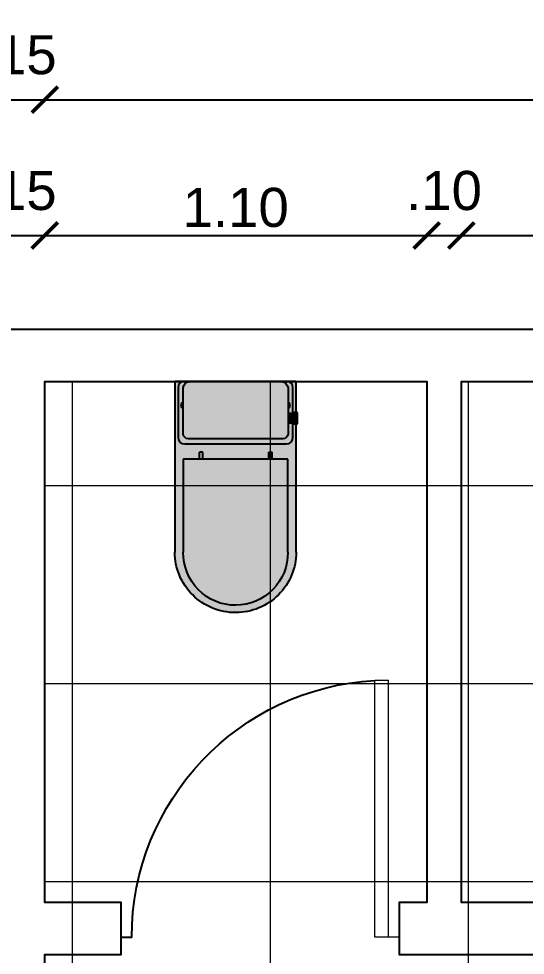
# Model space of a CAD drawing. Extents: x 3377 to 3790, y 1673 to 1846.
# Drawn here: x 3555.564 to 3557.023, y 1689.893 to 1692.589 of the extents above; entities that cross this region are included whole.
import ezdxf

# ---------------------------------------------------------------- set-up
doc = ezdxf.new("R2010")
doc.units = 0
doc.header["$LTSCALE"] = 2
doc.header["$PDMODE"] = 32
doc.layers.add('. hachura', color=8, linetype='Continuous', lineweight=0)
doc.layers.add('VETRATE_sez_vetro', color=151, linetype='Continuous', lineweight=5)
for name, color, linetype in [('. Layaot', 8, 'Continuous'), ('A-PARED', 4, 'Continuous'), ('ARQ-COTAS', 250, 'Continuous'), ('PROIEZIONI_finissime', 251, 'Continuous')]:
    doc.layers.add(name, color=color, linetype=linetype)
doc.styles.add('ROMANS', font='arial.ttf')
doc.dimstyles.new('1-75', dxfattribs={"dimscale": 0.75, "dimtxt": 0.15, "dimasz": 0.1, "dimexe": 0.05, "dimexo": 0.1, "dimgap": 0.03, "dimtad": 1, "dimzin": 5, "dimdsep": 46, "dimtxsty": 'ROMANS', "dimblk": 'ARCHTICK', "dimcen": 0, "dimse1": 1, "dimse2": 1, "dimclrd": 1, "dimclre": 256, "dimclrt": 2, "dimadec": 0, "dimazin": 0, "dimtfac": 1, "dimtofl": 0, "dimtmove": 2, "dimatfit": 3, "dimldrblk": 'ARCHTICK', "dimfxl": 0.04, "dimtolj": 1, "dimtzin": 1, "dimarcsym": 0})

# ---------------------------------------------------------------- blocks, each defined once
blk = doc.blocks.new('W-BAC1A')
at = {"layer": '. Layaot'}
h = blk.add_hatch(color=7, dxfattribs=at)
h.dxf.hatch_style = 1
h.set_gradient(color1=(255, 255, 255), color2=(214, 214, 214), rotation=90, tint=1, name='INVSPHERICAL')
h.paths.add_polyline_path([(0.1753, -0.0171), (0.1746, -0.0157), (0.1733, -0.015), (0.1719, -0.015), (0.1637, -0.015), (0.1466, -0.015), (0.1541, -0.0164), (0.1603, -0.0198), (0.1644, -0.0259), (0.1658, -0.0335), (0.1658, -0.1756), (0.1644, -0.1832), (0.1603, -0.1893), (0.1541, -0.1934), (0.1466, -0.1948), (-0.0003, -0.1948), (-0.1466, -0.1948), (-0.1541, -0.1934), (-0.1596, -0.1893), (-0.1637, -0.1832), (-0.1651, -0.1756), (-0.1651, -0.1374), (-0.1746, -0.1374), (-0.1746, -0.5062, 0.197897), (-0.1234, -0.6292, 0.197897), (-0.0003, -0.6805, 0.198912), (0.1236, -0.6297, 0.200944), (0.1753, -0.5048)])
h.paths.add_polyline_path([(0.0944, -0.2389), (0.0944, -0.2189), (0.1044, -0.2189), (0.1044, -0.2389), (0.1508, -0.2389), (0.1508, -0.5063, -0.20179), (0.1074, -0.6146, -0.201582), (-0.0003, -0.6593, -0.200507), (-0.1071, -0.6142, -0.200715), (-0.1501, -0.5063), (-0.1501, -0.2389), (-0.1056, -0.2389), (-0.1056, -0.2189), (-0.0956, -0.2189), (-0.0956, -0.2389)], flags=16)
h.paths.add_polyline_path([(-0.1541, -0.0164), (-0.1466, -0.015), (-0.163, -0.015), (-0.1726, -0.015), (-0.174, -0.0157), (-0.1746, -0.0171), (-0.1746, -0.0184), (-0.1746, -0.1045), (-0.1651, -0.1045), (-0.1651, -0.0335), (-0.1637, -0.0259), (-0.1596, -0.0198)], flags=17)
h = blk.add_hatch(color=7, dxfattribs=at)
h.dxf.hatch_style = 1
h.set_gradient(color1=(255, 255, 255), color2=(214, 214, 214), rotation=90, tint=1, name='INVSPHERICAL')
h.paths.add_polyline_path([(0.1644, -0.1832), (0.1658, -0.1756), (0.1658, -0.0335), (0.1644, -0.0259), (0.1603, -0.0198), (0.1541, -0.0164), (0.1466, -0.015), (0.1323, -0.015), (0.1391, -0.0171), (0.1453, -0.0212), (0.1494, -0.0266), (0.1514, -0.0335), (0.1514, -0.0752), (0.1535, -0.0752), (0.1541, -0.0752), (0.1541, -0.0758), (0.1562, -0.0799), (0.1569, -0.084), (0.1562, -0.0881), (0.1541, -0.0922), (0.1535, -0.0922), (0.1514, -0.0922), (0.1514, -0.1667), (0.15, -0.1715), (0.1466, -0.1756), (0.1425, -0.1791), (0.1371, -0.1804), (-0.0003, -0.1804), (-0.1371, -0.1804), (-0.1425, -0.1791), (-0.1466, -0.1756), (-0.1494, -0.1715), (-0.1514, -0.1667), (-0.1514, -0.0922), (-0.1528, -0.0922), (-0.1535, -0.0922), (-0.1555, -0.0881), (-0.1562, -0.084), (-0.1555, -0.0799), (-0.1535, -0.0758), (-0.1535, -0.0752), (-0.1528, -0.0752), (-0.1514, -0.0752), (-0.1514, -0.0335), (-0.1487, -0.0266), (-0.1446, -0.0212), (-0.1391, -0.0171), (-0.1323, -0.015), (-0.1466, -0.015), (-0.1541, -0.0164), (-0.1596, -0.0198), (-0.1637, -0.0259), (-0.1651, -0.0335), (-0.1651, -0.1045), (-0.1637, -0.1045), (-0.1637, -0.1066), (-0.1528, -0.1066), (-0.1528, -0.1353), (-0.1637, -0.1353), (-0.1637, -0.1374), (-0.1651, -0.1374), (-0.1651, -0.1756), (-0.1637, -0.1832), (-0.1596, -0.1893), (-0.1541, -0.1934), (-0.1466, -0.1948), (-0.0003, -0.1948), (0.1466, -0.1948), (0.1541, -0.1934), (0.1603, -0.1893)])
h = blk.add_hatch(color=7, dxfattribs=at)
h.dxf.hatch_style = 1
h.set_gradient(color1=(255, 255, 255), color2=(214, 214, 214), rotation=90, tint=1, name='INVSPHERICAL')
h.paths.add_polyline_path([(0.1514, -0.0335), (0.1494, -0.0266), (0.1453, -0.0212), (0.1391, -0.0171), (0.1323, -0.015), (-0.0003, -0.015), (-0.1323, -0.015), (-0.1391, -0.0171), (-0.1446, -0.0212), (-0.1487, -0.0266), (-0.1514, -0.0335), (-0.1514, -0.1667), (-0.1494, -0.1715), (-0.1466, -0.1756), (-0.1425, -0.1791), (-0.1371, -0.1804), (-0.0003, -0.1804), (0.1371, -0.1804), (0.1425, -0.1791), (0.1466, -0.1756), (0.15, -0.1715), (0.1514, -0.1667)])
h = blk.add_hatch(color=252, dxfattribs=at)
h.dxf.hatch_style = 1
h.set_gradient(color1=(132, 132, 132), color2=(173, 173, 173), rotation=90, tint=1, name='CYLINDER')
h.paths.add_polyline_path([(-0.1514, -0.0752), (-0.1528, -0.0752), (-0.1535, -0.0752), (-0.1535, -0.0758), (-0.1555, -0.0799), (-0.1562, -0.084), (-0.1555, -0.0881), (-0.1535, -0.0922), (-0.1528, -0.0922), (-0.1514, -0.0922)])
h.paths.add_polyline_path([(0.1562, -0.0881), (0.1569, -0.084), (0.1562, -0.0799), (0.1541, -0.0758), (0.1541, -0.0752), (0.1535, -0.0752), (0.1514, -0.0752), (0.1514, -0.0922), (0.1535, -0.0922), (0.1541, -0.0922)])
h = blk.add_hatch(color=252, dxfattribs=at)
h.dxf.hatch_style = 1
h.set_gradient(color1=(132, 132, 132), color2=(173, 173, 173), rotation=90, tint=1, name='CYLINDER')
h.paths.add_polyline_path([(-0.1637, -0.1045), (-0.1746, -0.1045), (-0.1787, -0.1045), (-0.1787, -0.1374), (-0.1746, -0.1374), (-0.1637, -0.1374)])
h.paths.add_polyline_path([(-0.1528, -0.1066), (-0.1637, -0.1066), (-0.1637, -0.1353), (-0.1528, -0.1353)])
h = blk.add_hatch(color=7, dxfattribs=at)
h.dxf.hatch_style = 1
h.set_gradient(color1=(255, 255, 255), color2=(214, 214, 214), rotation=90, tint=1, name='INVSPHERICAL')
h.paths.add_polyline_path([(0.1508, -0.2389), (-0.1501, -0.2389), (-0.1501, -0.5063, 0.200715), (-0.1071, -0.6142, 0.200507), (-0.0003, -0.6593, 0.201582), (0.1074, -0.6146, 0.20179), (0.1508, -0.5063)])
h = blk.add_hatch(color=252, dxfattribs=at)
h.dxf.hatch_style = 1
h.set_gradient(color1=(132, 132, 132), color2=(173, 173, 173), rotation=90, tint=1, name='CYLINDER')
h.paths.add_polyline_path([(-0.0956, -0.2189), (-0.1056, -0.2189), (-0.1056, -0.2389), (-0.0956, -0.2389)])
h.paths.add_polyline_path([(0.1044, -0.2189), (0.0944, -0.2189), (0.0944, -0.2389), (0.1044, -0.2389)])
for p, q in [((-0.1746, -0.0171), (-0.174, -0.0157)), ((-0.1746, -0.0184), (-0.1746, -0.0171)), ((-0.1746, -0.0184), (-0.1746, -0.0184)), ((-0.1746, -0.1045), (-0.1746, -0.0184)), ((-0.174, -0.0157), (-0.1726, -0.015)), ((-0.1726, -0.015), (-0.1719, -0.015)), ((-0.1719, -0.015), (-0.163, -0.015)), ((-0.1651, -0.0335), (-0.1637, -0.0259)), ((-0.1637, -0.0259), (-0.1596, -0.0198)), ((-0.163, -0.015), (-0.0003, -0.015)), ((-0.1596, -0.0198), (-0.1541, -0.0164)), ((-0.1541, -0.0164), (-0.1466, -0.015)), ((-0.1487, -0.0266), (-0.1514, -0.0335)), ((-0.1446, -0.0212), (-0.1487, -0.0266)), ((-0.1391, -0.0171), (-0.1446, -0.0212)), ((-0.1323, -0.015), (-0.1391, -0.0171)), ((-0.1323, -0.015), (-0.1323, -0.015)), ((-0.0003, -0.015), (0.1637, -0.015)), ((0.1391, -0.0171), (0.1323, -0.015)), ((0.1453, -0.0212), (0.1391, -0.0171)), ((0.1494, -0.0266), (0.1453, -0.0212)), ((0.1466, -0.015), (0.1541, -0.0164)), ((0.1466, -0.015), (0.1466, -0.015)), ((0.1514, -0.0335), (0.1494, -0.0266)), ((0.1541, -0.0164), (0.1603, -0.0198)), ((0.1603, -0.0198), (0.1644, -0.0259)), ((0.1637, -0.015), (0.1719, -0.015)), ((0.1644, -0.0259), (0.1658, -0.0335)), ((0.1719, -0.015), (0.1733, -0.015)), ((0.1719, -0.015), (0.1719, -0.015)), ((0.1733, -0.015), (0.1746, -0.0157)), ((0.1746, -0.0157), (0.1753, -0.0171)), ((0.1753, -0.0171), (0.1753, -0.0184)), ((0.1753, -0.0184), (0.1753, -0.5062)), ((-0.1651, -0.0335), (-0.1651, -0.0335)), ((-0.1651, -0.1045), (-0.1651, -0.0335)), ((-0.1514, -0.0335), (-0.1514, -0.1667)), ((0.1514, -0.0335), (0.1514, -0.0335)), ((0.1514, -0.1667), (0.1514, -0.0335)), ((0.1658, -0.0335), (0.1658, -0.1756)), ((-0.1555, -0.0799), (-0.1562, -0.084)), ((-0.1535, -0.0758), (-0.1555, -0.0799)), ((-0.1535, -0.0752), (-0.1535, -0.0758)), ((-0.1535, -0.0752), (-0.1535, -0.0752)), ((-0.1528, -0.0752), (-0.1535, -0.0752)), ((-0.1535, -0.0758), (-0.1535, -0.0758)), ((-0.1535, -0.0758), (-0.1535, -0.0758)), ((-0.1528, -0.0752), (-0.1528, -0.0752)), ((-0.1514, -0.0752), (-0.1528, -0.0752)), ((0.1535, -0.0752), (0.1514, -0.0752)), ((0.1535, -0.0752), (0.1535, -0.0752)), ((0.1541, -0.0752), (0.1535, -0.0752)), ((0.1541, -0.0758), (0.1541, -0.0752)), ((0.1541, -0.0758), (0.1541, -0.0758)), ((0.1541, -0.0758), (0.1541, -0.0758)), ((0.1562, -0.0799), (0.1541, -0.0758)), ((0.1569, -0.084), (0.1562, -0.0799)), ((-0.1787, -0.1045), (-0.1746, -0.1045)), ((-0.1787, -0.1374), (-0.1787, -0.1045)), ((-0.1746, -0.1045), (-0.1637, -0.1045)), ((-0.1637, -0.1045), (-0.1637, -0.1374)), ((-0.1528, -0.1066), (-0.1637, -0.1066)), ((-0.1562, -0.084), (-0.1555, -0.0881)), ((-0.1555, -0.0881), (-0.1535, -0.0922)), ((-0.1535, -0.0922), (-0.1528, -0.0922)), ((-0.1535, -0.0922), (-0.1535, -0.0922)), ((-0.1535, -0.0922), (-0.1535, -0.0922)), ((-0.1535, -0.0922), (-0.1535, -0.0922)), ((-0.1535, -0.0922), (-0.1535, -0.0922)), ((-0.1528, -0.0922), (-0.1514, -0.0922)), ((-0.1528, -0.1353), (-0.1528, -0.1066)), ((0.1514, -0.0922), (0.1535, -0.0922)), ((0.1535, -0.0922), (0.1541, -0.0922)), ((0.1535, -0.0922), (0.1535, -0.0922)), ((0.1535, -0.0922), (0.1535, -0.0922)), ((0.1541, -0.0922), (0.1562, -0.0881)), ((0.1541, -0.0922), (0.1541, -0.0922)), ((0.1541, -0.0922), (0.1541, -0.0922)), ((0.1541, -0.0922), (0.1541, -0.0922)), ((0.1562, -0.0881), (0.1569, -0.084)), ((-0.1746, -0.1374), (-0.1787, -0.1374)), ((-0.1746, -0.5062), (-0.1746, -0.1374)), ((-0.1637, -0.1374), (-0.1746, -0.1374)), ((-0.1651, -0.1756), (-0.1651, -0.1374)), ((-0.1637, -0.1353), (-0.1528, -0.1353)), ((-0.1637, -0.1832), (-0.1651, -0.1756)), ((-0.1596, -0.1893), (-0.1637, -0.1832)), ((-0.1514, -0.1667), (-0.1494, -0.1715)), ((-0.1514, -0.1667), (-0.1514, -0.1667)), ((-0.1494, -0.1715), (-0.1466, -0.1756)), ((-0.1466, -0.1756), (-0.1425, -0.1791)), ((-0.1425, -0.1791), (-0.1371, -0.1804)), ((-0.1371, -0.1804), (-0.0003, -0.1804)), ((-0.0003, -0.1804), (0.1371, -0.1804)), ((0.1371, -0.1804), (0.1425, -0.1791)), ((0.1371, -0.1804), (0.1371, -0.1804)), ((0.1425, -0.1791), (0.1466, -0.1756)), ((0.1466, -0.1756), (0.15, -0.1715)), ((0.15, -0.1715), (0.1514, -0.1667)), ((0.1644, -0.1832), (0.1603, -0.1893)), ((0.1658, -0.1756), (0.1644, -0.1832)), ((0.1658, -0.1756), (0.1658, -0.1756)), ((-0.1541, -0.1934), (-0.1596, -0.1893)), ((-0.1466, -0.1948), (-0.1541, -0.1934)), ((-0.1466, -0.1948), (-0.1466, -0.1948)), ((-0.0003, -0.1948), (-0.1466, -0.1948)), ((0.1466, -0.1948), (-0.0003, -0.1948)), ((0.1541, -0.1934), (0.1466, -0.1948)), ((0.1603, -0.1893), (0.1541, -0.1934)), ((-0.1501, -0.5062), (-0.1501, -0.2389)), ((-0.1501, -0.2389), (0.1508, -0.2389)), ((-0.1056, -0.2389), (-0.1056, -0.2189)), ((-0.0956, -0.2189), (-0.1056, -0.2189)), ((-0.0956, -0.2389), (-0.0956, -0.2189)), ((0.0944, -0.2189), (0.1044, -0.2189)), ((0.0944, -0.2389), (0.0944, -0.2189)), ((0.1044, -0.2389), (0.1044, -0.2189)), ((0.1508, -0.2389), (0.1508, -0.5062))]:
    blk.add_line(p, q, dxfattribs=at)
at = {"layer": '. Layaot', "color": 7, "lineweight": 0}
for p, q in [((-0.1746, -0.1045), (-0.1787, -0.1045)), ((-0.1787, -0.1045), (-0.1787, -0.1374)), ((-0.1637, -0.1045), (-0.1746, -0.1045)), ((-0.1637, -0.1374), (-0.1637, -0.1045)), ((-0.1528, -0.1066), (-0.1637, -0.1066)), ((-0.1637, -0.1066), (-0.1637, -0.1353)), ((-0.1528, -0.1353), (-0.1528, -0.1066)), ((-0.1787, -0.1374), (-0.1746, -0.1374)), ((-0.1746, -0.1374), (-0.1637, -0.1374)), ((-0.1637, -0.1353), (-0.1528, -0.1353))]:
    blk.add_line(p, q, dxfattribs=at)
at = {"layer": '. Layaot'}
for centre, radius, start, end in [((0.0003, -0.5055), 0.175, 180.2238, 225), ((0.0003, -0.5089), 0.1504, 179.0603, 224.4118), ((0.0003, -0.5089), 0.1504, 315.3515, 0.9397), ((0.0003, -0.5055), 0.175, 314.7762, 359.7762), ((0.0003, -0.5089), 0.1504, 224.4118, 269.7633), ((0.0003, -0.5089), 0.1504, 269.7633, 315.3515), ((0.0003, -0.5055), 0.175, 225, 269.7762), ((0.0003, -0.5055), 0.175, 269.7762, 314.7762)]:
    blk.add_arc(centre, radius, start, end, dxfattribs=at)
blk = doc.blocks.new('_ARCHTICK')
at = {"color": 0, "linetype": 'ByBlock', "const_width": 0.15}
blk.add_lwpolyline([(-0.5, -0.5), (0.5, 0.5)], dxfattribs=at)
blk = doc.blocks.new('*D144')
at = {"layer": 'ARQ-COTAS', "color": 1, "lineweight": -2, "transparency": 16777216}
blk.add_line((3555.4894, 1691.9652), (3555.6394, 1691.9652), dxfattribs=at)
at = {"layer": 'Defpoints', "color": 0, "transparency": 16777216}
for p in [(3555.6394, 1691.9652), (3555.4894, 1691.5445), (3555.6394, 1691.5448)]:
    blk.add_point(p, dxfattribs=at)
at = {"layer": 'ARQ-COTAS', "color": 1, "lineweight": -2, "transparency": 16777216, "xscale": 0.07500000000000001, "yscale": 0.07500000000000001, "zscale": 0.07500000000000001}
for p, rotation in [((3555.4894, 1691.9652), 179.9999998989998), ((3555.6394, 1691.9652), 359.9999998989998)]:
    blk.add_blockref('_ARCHTICK', p, dxfattribs=dict(at, rotation=rotation))
at = {"layer": 'ARQ-COTAS', "color": 2, "transparency": 16777216, "insert": (3555.5644, 1692.0939), "char_height": 0.1125, "attachment_point": 5, "rotation": 360, "style": 'ROMANS'}
blk.add_mtext('\\A1;.15', dxfattribs=at)
blk = doc.blocks.new('*D145')
at = {"layer": 'ARQ-COTAS', "color": 1, "lineweight": -2, "transparency": 16777216}
blk.add_line((3555.6394, 1691.9652), (3556.7394, 1691.9652), dxfattribs=at)
at = {"layer": 'Defpoints', "color": 0, "transparency": 16777216}
for p in [(3556.7394, 1691.9652), (3555.6394, 1691.5448), (3556.7394, 1691.5446)]:
    blk.add_point(p, dxfattribs=at)
at = {"layer": 'ARQ-COTAS', "color": 1, "lineweight": -2, "transparency": 16777216, "xscale": 0.07500000000000001, "yscale": 0.07500000000000001, "zscale": 0.07500000000000001}
for p, rotation in [((3555.6394, 1691.9652), 179.9999998989998), ((3556.7394, 1691.9652), 359.9999998989998)]:
    blk.add_blockref('_ARCHTICK', p, dxfattribs=dict(at, rotation=rotation))
at = {"layer": 'ARQ-COTAS', "color": 2, "transparency": 16777216, "insert": (3556.1894, 1692.0452), "char_height": 0.1125, "attachment_point": 5, "rotation": 360, "style": 'ROMANS'}
blk.add_mtext('\\A1;1.10', dxfattribs=at)
blk = doc.blocks.new('*D146')
at = {"layer": 'ARQ-COTAS', "color": 1, "lineweight": -2, "transparency": 16777216}
blk.add_line((3556.7394, 1691.9652), (3556.8394, 1691.9652), dxfattribs=at)
at = {"layer": 'Defpoints', "color": 0, "transparency": 16777216}
for p in [(3556.8394, 1691.9652), (3556.7394, 1691.5446), (3556.8394, 1691.5446)]:
    blk.add_point(p, dxfattribs=at)
at = {"layer": 'ARQ-COTAS', "color": 1, "lineweight": -2, "transparency": 16777216, "xscale": 0.07500000000000001, "yscale": 0.07500000000000001, "zscale": 0.07500000000000001}
for p, rotation in [((3556.7394, 1691.9652), 179.9999998989998), ((3556.8394, 1691.9652), 359.9999998989998)]:
    blk.add_blockref('_ARCHTICK', p, dxfattribs=dict(at, rotation=rotation))
at = {"layer": 'ARQ-COTAS', "color": 2, "transparency": 16777216, "insert": (3556.7894, 1692.0939), "char_height": 0.1125, "attachment_point": 5, "rotation": 360, "style": 'ROMANS'}
blk.add_mtext('\\A1;.10', dxfattribs=at)
blk = doc.blocks.new('*D147')
at = {"layer": 'ARQ-COTAS', "color": 1, "lineweight": -2, "transparency": 16777216}
blk.add_line((3556.8394, 1691.9652), (3557.9396, 1691.9652), dxfattribs=at)
at = {"layer": 'Defpoints', "color": 0, "transparency": 16777216}
for p in [(3557.9396, 1691.9652), (3556.8394, 1691.5446), (3557.9396, 1691.5445)]:
    blk.add_point(p, dxfattribs=at)
at = {"layer": 'ARQ-COTAS', "color": 1, "lineweight": -2, "transparency": 16777216, "xscale": 0.07500000000000001, "yscale": 0.07500000000000001, "zscale": 0.07500000000000001}
for p, rotation in [((3556.8394, 1691.9652), 179.9999998989998), ((3557.9396, 1691.9652), 359.9999998989998)]:
    blk.add_blockref('_ARCHTICK', p, dxfattribs=dict(at, rotation=rotation))
at = {"layer": 'ARQ-COTAS', "color": 2, "transparency": 16777216, "insert": (3557.3895, 1692.0452), "char_height": 0.1125, "attachment_point": 5, "rotation": 360, "style": 'ROMANS'}
blk.add_mtext('\\A1;1.10', dxfattribs=at)
blk = doc.blocks.new('*D162')
at = {"layer": 'ARQ-COTAS', "color": 1, "lineweight": -2, "transparency": 16777216}
blk.add_line((3555.4895, 1692.3561), (3555.6395, 1692.3561), dxfattribs=at)
at = {"layer": 'Defpoints', "color": 0, "transparency": 16777216}
for p in [(3555.6395, 1692.3561), (3555.4894, 1691.5445), (3555.6394, 1691.5448)]:
    blk.add_point(p, dxfattribs=at)
at = {"layer": 'ARQ-COTAS', "color": 1, "lineweight": -2, "transparency": 16777216, "xscale": 0.07500000000000001, "yscale": 0.07500000000000001, "zscale": 0.07500000000000001}
for p, rotation in [((3555.4895, 1692.3561), 179.9912234117278), ((3555.6395, 1692.3561), 359.9912234117277)]:
    blk.add_blockref('_ARCHTICK', p, dxfattribs=dict(at, rotation=rotation))
at = {"layer": 'ARQ-COTAS', "color": 2, "transparency": 16777216, "insert": (3555.5645, 1692.4848), "char_height": 0.1125, "attachment_point": 5, "rotation": 359.9912, "style": 'ROMANS'}
blk.add_mtext('\\A1;.15', dxfattribs=at)
blk = doc.blocks.new('*D163')
at = {"layer": 'ARQ-COTAS', "color": 1, "lineweight": -2, "transparency": 16777216}
blk.add_line((3555.6395, 1692.3561), (3559.1395, 1692.3556), dxfattribs=at)
at = {"layer": 'Defpoints', "color": 0, "transparency": 16777216}
for p in [(3559.1395, 1692.3556), (3555.6394, 1691.5448), (3559.1394, 1691.5444)]:
    blk.add_point(p, dxfattribs=at)
at = {"layer": 'ARQ-COTAS', "color": 1, "lineweight": -2, "transparency": 16777216, "xscale": 0.07500000000000001, "yscale": 0.07500000000000001, "zscale": 0.07500000000000001}
for p, rotation in [((3555.6395, 1692.3561), 179.9912234117278), ((3559.1395, 1692.3556), 359.9912234117277)]:
    blk.add_blockref('_ARCHTICK', p, dxfattribs=dict(at, rotation=rotation))
at = {"layer": 'ARQ-COTAS', "color": 2, "transparency": 16777216, "insert": (3557.3895, 1692.4358), "char_height": 0.1125, "attachment_point": 5, "rotation": 359.9912, "style": 'ROMANS'}
blk.add_mtext('\\A1;3.50', dxfattribs=at)
blk = doc.blocks.new('*D167')
at = {"layer": 'ARQ-COTAS', "color": 1, "lineweight": -2, "transparency": 16777216}
blk.add_line((3562.9394, 1692.6818), (3553.5394, 1692.6818), dxfattribs=at)
at = {"layer": 'Defpoints', "color": 0, "transparency": 16777216}
for p in [(3553.5394, 1692.6818), (3553.5394, 1691.6945), (3562.9394, 1691.6946)]:
    blk.add_point(p, dxfattribs=at)
at = {"layer": 'ARQ-COTAS', "color": 1, "lineweight": -2, "transparency": 16777216, "xscale": 0.07500000000000001, "yscale": 0.07500000000000001, "zscale": 0.07500000000000001, "rotation": 180}
blk.add_blockref('_ARCHTICK', (3553.5394, 1692.6818), dxfattribs=at)
at = {"layer": 'ARQ-COTAS', "color": 1, "lineweight": -2, "transparency": 16777216, "xscale": 0.07500000000000001, "yscale": 0.07500000000000001, "zscale": 0.07500000000000001}
blk.add_blockref('_ARCHTICK', (3562.9394, 1692.6818), dxfattribs=at)
at = {"layer": 'ARQ-COTAS', "color": 2, "transparency": 16777216, "insert": (3558.2394, 1692.7617), "char_height": 0.1125, "attachment_point": 5, "style": 'ROMANS'}
blk.add_mtext('\\A1;9.40', dxfattribs=at)

msp = doc.modelspace()

# ---------------------------------------------------------------- hatches: boundary and pattern name
at = {"layer": '. hachura', "ltscale": 10}
h = msp.add_hatch(dxfattribs=at)
h.set_pattern_fill('_USER', color=256, scale=0.57, angle=-90, style=0, double=1, pattern_type=0)
h.set_pattern_definition([(270, (3559.1394, 1688.3945), (0.57, -9e-17), []), (0, (3559.1394, 1688.3945), (0, 0.57), [])])
h.paths.add_polyline_path([(3559.1394, 1691.5444), (3555.6394, 1691.5444), (3555.6394, 1688.3945), (3559.1394, 1688.3945)])

# ---------------------------------------------------------------- linework, layer by layer
at = {"layer": 'A-PARED'}
for points in [[(3562.9394, 1691.6946), (3554.5694, 1691.6945)], [(3555.6394, 1688.3945), (3555.6394, 1689.8949), (3555.8599, 1689.8948), (3555.8599, 1690.0445), (3555.6394, 1690.0445), (3555.6394, 1691.5448), (3556.7394, 1691.5446), (3556.7394, 1690.0445), (3556.6599, 1690.0445), (3556.6599, 1689.8947), (3557.0599, 1689.8946)], [(3557.0599, 1690.0445), (3556.8394, 1690.0445), (3556.8394, 1691.5446), (3557.9396, 1691.5445)]]:
    msp.add_lwpolyline(points, dxfattribs=at)
at = {"layer": 'PROIEZIONI_finissime', "extrusion": (1.49966e-32, 1.22461e-16, -1)}
msp.add_line((3555.8599, 1689.9443), (3555.8899, 1689.9443), dxfattribs=at)
msp.add_arc((-3556.6319, 1689.9434), 0.742, 0.065, 86.7527, dxfattribs=at)
at = {"layer": 'VETRATE_sez_vetro', "extrusion": (1.49966e-32, 1.22461e-16, -1)}
for p, q in [((3556.5899, 1689.9443), (3556.5899, 1690.6843)), ((3556.6299, 1689.9443), (3556.6299, 1690.6843)), ((3556.6599, 1689.9443), (3556.5899, 1689.9443))]:
    msp.add_line(p, q, dxfattribs=at)
at = {"layer": 'VETRATE_sez_vetro'}
msp.add_line((3556.5899, 1690.6843), (3556.6299, 1690.6843), dxfattribs=at)

# ---------------------------------------------------------------- block references
at = {"layer": '. Layaot', "xscale": -1}
msp.add_blockref('W-BAC1A', (3556.1891, 1691.5597), dxfattribs=at)

# ---------------------------------------------------------------- dimensions: what is measured, and where the dimension line sits
at = {"layer": 'ARQ-COTAS'}
dim = msp.add_linear_dim(base=(3553.5394, 1692.6818), p1=(3562.9394, 1691.6946), p2=(3553.5394, 1691.6945), dimstyle='1-75', dxfattribs=at)
dim.commit()
dim.dimension.update_dxf_attribs({"geometry": '*D167', "text_midpoint": (3558.2394, 1692.7617)})
for base, p1, p2, angle, picture, middle in [((3555.6395, 1692.3561), (3555.4894, 1691.5445), (3555.6394, 1691.5448), 179.9912, '*D162', (3555.5645, 1692.4848)), ((3559.1395, 1692.3556), (3555.6394, 1691.5448), (3559.1394, 1691.5444), 179.9912, '*D163', (3557.3895, 1692.4358)), ((3555.6394, 1691.9652), (3555.4894, 1691.5445), (3555.6394, 1691.5448), 180, '*D144', (3555.5644, 1692.0939)), ((3556.8394, 1691.9652), (3556.7394, 1691.5446), (3556.8394, 1691.5446), 180, '*D146', (3556.7894, 1692.0939)), ((3556.7394, 1691.9652), (3555.6394, 1691.5448), (3556.7394, 1691.5446), 180, '*D145', (3556.1894, 1692.0452)), ((3557.9396, 1691.9652), (3556.8394, 1691.5446), (3557.9396, 1691.5445), 180, '*D147', (3557.3895, 1692.0452))]:
    dim = msp.add_linear_dim(base=base, p1=p1, p2=p2, angle=angle, dimstyle='1-75', dxfattribs=at)
    dim.commit()
    dim.dimension.update_dxf_attribs({"geometry": picture, "text_midpoint": middle})

doc.saveas('drawing.dxf')
